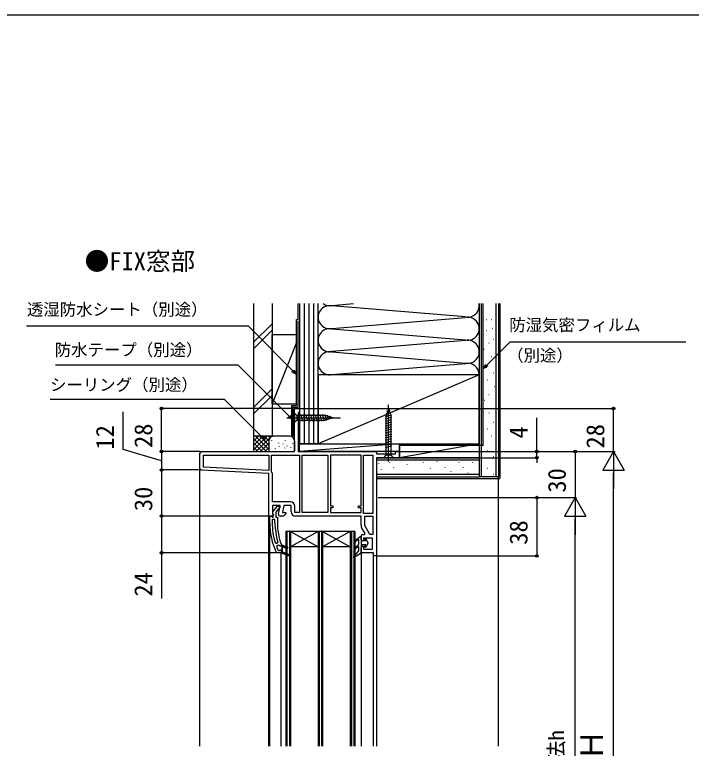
# Model space of a CAD drawing. Units: millimetres, scale not verified. Extents: x -700 to 700, y -1043 to 1036.
# Drawn here: x -89.2 to 351.7, y 519.2 to 997 of the extents above; entities that cross this region are included whole.
import ezdxf
from ezdxf.enums import TextEntityAlignment as Align

# ---------------------------------------------------------------- set-up
doc = ezdxf.new("R2010")
doc.units = ezdxf.units.MM
doc.header["$LTSCALE"] = 6
for name, color, linetype in [('0-1_USER1', 3, 'Continuous'), ('0-2_YKK_11', 7, 'Continuous'), ('0-4_YKK_12', 2, 'Continuous'), ('0-5_YKK_13', 4, 'Continuous'), ('0-7_YKK_D', 6, 'Continuous'), ('0-8_YKK_ZWAK', 7, 'Continuous'), ('0-9_YSS_K', 3, 'Continuous'), ('0-A_YSS_KE', 3, 'Continuous')]:
    doc.layers.add(name, color=color, linetype=linetype)
doc.styles.add('ＭＳ ゴシック', font='')
doc.styles.get('ＭＳ ゴシック').set_extended_font_data('MS Gothic')

msp = doc.modelspace()

# ---------------------------------------------------------------- linework, layer by layer
at = {"layer": '0-2_YKK_11'}
for p, q in [((31.5, 701.445), (31.5, 711.496)), ((135.1, 677.096), (136.5, 677.096)), ((136.5, 655.296), (136.5, 657.496))]:
    msp.add_line(p, q, dxfattribs=at)
for points in [[(32.5, 712.496), (93.1, 712.496), (93.1, 740.496), (96.5, 740.496), (96.5, 738.596), (96, 738.096), (95.5, 737.596), (95.5, 712.496), (146.5, 712.496), (146.5, 710.996), (159, 710.996), (159, 712.496), (161.5, 712.496), (161.5, 708.496), (146.5, 708.496)], [(78.218, 699.131), (78.1, 699.454), (78.1, 710.096), (96.5, 710.096)], [(96.5, 710.096), (96.5, 672.896), (93.4, 672.896), (93.4, 676.796)], [(136.5, 677.096), (136.5, 710.096), (116.5, 710.096), (116.5, 677.096), (117.9, 677.096)], [(146.5, 708.496), (146.5, 644.496), (144.7, 644.496), (144.7, 646.496), (136.5, 646.496), (136.5, 649.796)], [(82.715, 671.67), (83.707, 677.296), (78.9, 677.296), (78.9, 671.94), (79.442, 671.072), (79.123, 670.496), (76.5, 670.496), (76.5, 698.138), (32.448, 700.446)], [(90.5, 679.696), (78.9, 679.696), (78.9, 697.263)], [(78.913, 673.013), (82.025, 676.996), (83.5, 676.996), (83.5, 675.895), (83.025, 675.395), (82.655, 675.204), (80.9, 672.957), (80.9, 669.796), (82, 669.796), (82, 666.128)], [(91, 673.396), (91, 677.296), (86.144, 677.296), (85.368, 672.896), (87.5, 672.896), (87.5, 671.996), (86, 670.496), (83.7, 670.496)], [(117.9, 675.896), (116.5, 675.896), (116.5, 672.896), (136.5, 672.896), (136.5, 675.896), (135.1, 675.896)], [(77, 666.128), (77, 670.496), (78.1, 670.496), (78.596, 670.058), (78.894, 669.796), (79.3, 669.796), (79.3, 671.196), (79.1, 671.596)], [(136.5, 664.469), (136.5, 670.496), (93.9, 670.496)], [(80.4, 666.128), (80.4, 668.196), (78.6, 668.196), (78.6, 666.128)], [(137.5, 658.496), (138.845, 658.496), (139.173, 659.063), (136.889, 663.019)], [(137.5, 650.796), (138, 650.796), (138, 648.896), (144, 648.896), (144, 656.096), (138, 656.096), (138, 654.296), (137.5, 654.296)], [(80.509, 653.251), (80.987, 652.896), (81.824, 652.896), (82.301, 653.543)], [(89.248, 645.467), (85, 647.158), (85, 650.635), (88.452, 649.261), (88.748, 650.004), (85, 651.496), (84.5, 651.496), (84.5, 650.996), (83.91, 650.921), (83.425, 651.296), (83.4, 651.296), (81.865, 651.296), (81.396, 650.621)], [(84.47, 652.113), (84.5, 651.942), (84.5, 651.496), (85, 651.496), (88.748, 650.004), (88.452, 649.261), (85, 650.635), (85, 647.158), (89.248, 645.467)], [(82.295, 648.396), (82.753, 648.096), (83.425, 648.096), (83.91, 648.471), (84.5, 648.396), (84.5, 646.496), (88.952, 644.724), (84.5, 646.496), (81.718, 646.496), (81.264, 646.786)]]:
    msp.add_lwpolyline(points, dxfattribs=at)
for points in [[(76.5, 700.14), (33.9, 702.373), (33.9, 710.096), (76.5, 710.096)], [(114.9, 710.096), (114.9, 672.896), (98.1, 672.896), (98.1, 710.096)], [(138.1, 672.096), (138.1, 710.096), (144.1, 710.096), (144.1, 672.096)], [(144.1, 670.496), (144.1, 658.496), (142.271, 658.496), (138.9, 664.335), (138.9, 670.496)]]:
    msp.add_lwpolyline(points, close=True, dxfattribs=at)
for centre, radius, start, end in [((32.5, 711.496), 1, 90.00001, 179.99999), ((32.5, 701.445), 1, 180, 266.99997), ((76, 697.263), 2.9, 359.99999, 40.11919), ((90.5, 676.796), 2.9, 0.00001, 89.99999), ((117.9, 676.496), 0.6, 269.99999, 90.00001), ((135.1, 676.496), 0.6, 89.99999, 270.00001), ((79.7, 672.396), 1, 141.91328, 233.13011), ((83.7, 671.496), 1, 170.00002, 270), ((93.9, 673.396), 2.9, 180.00001, 269.99999), ((123, 666.128), 46, 180.00001, 204.86598), ((123, 666.128), 44.4, 179.99999, 196.86019), ((123, 666.128), 42.6, 179.99999, 197.18277), ((123, 666.128), 41, 179.99999, 199.98888), ((139.4, 664.469), 2.9, 179.99998, 209.99999), ((137.5, 657.496), 1, 90.00001, 179.99999), ((137.5, 655.296), 1, 180.00001, 269.99999), ((123, 666.128), 44.4, 200.44221, 203.53922), ((137.5, 649.796), 1, 90.00001, 179.99999), ((89.1, 645.096), 0.4, 248.30059, 68.30061), ((89.1, 645.096), 0.4, 248.30059, 68.30061)]:
    msp.add_arc(centre, radius, start, end, dxfattribs=at)
at = {"layer": '0-4_YKK_12'}
for p, q in [((31.495, 520.745), (31.504, 701.36)), ((76.493, 520.745), (76.5, 670.996)), ((76.995, 520.745), (76.995, 670.496)), ((87.498, 660.495), (87.498, 520.745)), ((132.498, 660.495), (87.498, 660.495)), ((88.198, 660.495), (88.198, 520.745)), ((89.798, 660.495), (89.798, 520.745)), ((90.498, 660.495), (90.498, 520.745)), ((108.498, 660.495), (90.498, 650.495)), ((90.498, 660.495), (108.498, 650.495)), ((108.498, 660.495), (108.498, 520.745)), ((109.198, 660.495), (109.198, 520.745)), ((110.798, 660.495), (110.798, 520.745)), ((111.498, 660.495), (111.498, 520.745)), ((129.498, 660.495), (111.498, 650.495)), ((111.498, 660.495), (129.498, 650.495)), ((129.498, 660.495), (129.498, 520.745)), ((130.198, 660.495), (130.198, 520.745)), ((131.798, 660.495), (131.798, 520.745)), ((132.498, 660.495), (132.498, 520.745)), ((108.498, 650.495), (90.498, 650.495)), ((129.498, 650.495), (111.498, 650.495)), ((84.5, 520.745), (84.5, 646.496)), ((136.5, 646.996), (136.5, 520.745)), ((144.7, 520.745), (144.7, 644.996)), ((146.5, 644.996), (146.5, 520.745))]:
    msp.add_line(p, q, dxfattribs=at)
at = {"layer": '0-5_YKK_13'}
for p, q in [((154.5, 705.996), (154.499, 742.996)), ((93.1, 737.59), (93.1, 731.39)), ((93.1, 737.59), (94.65, 736.04)), ((113.184, 736.04), (94.65, 736.04)), ((94.65, 736.04), (94.65, 732.94)), ((97.076, 732.39), (95.951, 736.59)), ((98.629, 732.39), (97.504, 736.59)), ((100.182, 732.39), (99.057, 736.59)), ((101.735, 732.39), (100.61, 736.59)), ((103.288, 732.39), (102.163, 736.59)), ((104.841, 732.39), (103.716, 736.59)), ((106.394, 732.39), (105.269, 736.59)), ((107.947, 732.39), (106.821, 736.59)), ((109.5, 732.39), (108.374, 736.59)), ((111.053, 732.39), (109.927, 736.59)), ((112.606, 732.39), (111.48, 736.59)), ((114.089, 732.648), (113.033, 736.59)), ((118.1, 734.49), (113.184, 736.04)), ((115.521, 733.1), (114.708, 736.136)), ((152.4, 735.429), (156.341, 736.485)), ((152.853, 737.104), (155.889, 737.917)), ((154.5, 740.496), (152.95, 735.58)), ((153.388, 738.8), (155.438, 739.349)), ((154.5, 740.496), (156.05, 735.58)), ((154.5, 740.496), (156.05, 735.58)), ((88.1, 734.49), (123.1, 734.49)), ((93.1, 731.39), (94.65, 732.94)), ((94.65, 732.94), (113.184, 732.94)), ((118.1, 734.49), (113.184, 732.94)), ((116.953, 733.551), (116.404, 735.601)), ((152.4, 733.876), (156.6, 735.002)), ((152.4, 732.323), (156.6, 733.449)), ((152.4, 730.77), (156.6, 731.896)), ((152.95, 710.046), (152.95, 735.58)), ((156.05, 710.046), (156.05, 735.58)), ((152.4, 729.217), (156.6, 730.343)), ((152.4, 727.665), (156.6, 728.79)), ((152.4, 726.112), (156.6, 727.237)), ((152.4, 724.559), (156.6, 725.684)), ((152.4, 723.006), (156.6, 724.131)), ((152.4, 721.453), (156.6, 722.578)), ((152.4, 719.9), (156.6, 721.025)), ((152.4, 718.347), (156.6, 719.472)), ((152.4, 716.794), (156.6, 717.92)), ((152.4, 715.241), (156.6, 716.367)), ((151.4, 708.496), (152.95, 710.046)), ((132.654, 654.611), (136.016, 657.233)), ((134.677, 655.169), (133.145, 653.98)), ((135, 653.718), (135, 655.011)), ((136.5, 656.996), (136.5, 646.296)), ((139, 655.364), (139, 655.596)), ((139.555, 654.296), (139.054, 655.164)), ((139.8, 655.471), (139.8, 655.596)), ((141.2, 653.046), (139.8, 655.471)), ((134.936, 652.037), (132.628, 649.889)), ((134.664, 650.691), (133.172, 649.303)), ((135, 652.183), (135, 653.318)), ((135, 647.97), (135, 650.544)), ((139.555, 654.296), (136.5, 654.296)), ((139.555, 651.796), (136.5, 651.796)), ((139, 650.496), (139, 650.728)), ((139.555, 651.796), (139.054, 650.928)), ((141.2, 653.046), (139.8, 650.621)), ((139.8, 650.496), (139.8, 650.621)), ((134.952, 647.84), (131.572, 643.891)), ((136.5, 646.296), (131.96, 643.442))]:
    msp.add_line(p, q, dxfattribs=at)
msp.add_lwpolyline([(151.4, 708.496), (157.6, 708.496), (156.05, 710.046), (152.95, 710.046)], dxfattribs=at)
for centre, radius, start, end in [((132.9, 654.296), 0.4, 127.94551, 307.81232), ((134.8, 655.011), 0.2, 0, 127.81232), ((136.2, 656.996), 0.3, 0, 127.94551), ((139.4, 655.596), 0.4, 0, 180), ((139.4, 655.364), 0.4, 180, 210), ((132.9, 649.596), 0.4, 132.9326, 312.9326), ((134.8, 650.544), 0.2, 0, 132.9326), ((135, 653.518), 0.2, 90, 270), ((134.8, 652.183), 0.2, 312.9326, 0), ((139.4, 650.728), 0.4, 150, 180), ((139.4, 650.496), 0.4, 180, 0), ((134.8, 647.97), 0.2, 319.43895, 0), ((131.8, 643.696), 0.3, 139.43895, 302.15282)]:
    msp.add_arc(centre, radius, start, end, dxfattribs=at)
at = {"layer": '0-7_YKK_D'}
for p, q in [((92.6, 740.496), (5.5, 740.496)), ((6.5, 712.496), (6.5, 740.496)), ((95.8, 740.496), (302, 740.496)), ((301, 712.496), (301, 740.496)), ((251, 712.496), (251, 734.387)), ((28.5, 712.496), (5.5, 712.496)), ((31.5, 712.496), (5.5, 712.496)), ((6.5, 712.496), (6.5, 700.496)), ((161.25, 712.496), (302, 712.496)), ((161.25, 712.496), (302, 712.496)), ((162.5, 712.496), (277, 712.496)), ((163.5, 712.496), (252, 712.496)), ((251, 708.496), (251, 712.496)), ((276, 712.496), (276, 682.496)), ((301, 712.496), (294, 700.372)), ((301, 712.496), (308, 700.372)), ((301, 712.496), (301, 688.247)), ((162, 708.496), (252, 708.496)), ((251, 708.496), (251, 705.096)), ((30.5, 700.496), (5.5, 700.496)), ((29.5, 700.496), (5.5, 700.496)), ((6.5, 700.496), (6.5, 670.496)), ((294, 700.372), (308, 700.372)), ((301, 346.496), (301, 698.496)), ((147.6, 682.496), (277, 682.496)), ((147.6, 682.496), (252, 682.496)), ((147.6, 682.496), (277, 682.496)), ((251, 682.496), (251, 644.496)), ((276, 682.496), (269, 670.372)), ((276, 682.496), (283, 670.372)), ((276, 682.496), (276, 658.247)), ((76, 670.496), (5.5, 670.496)), ((76, 670.496), (5.5, 670.496)), ((269, 670.372), (283, 670.372)), ((276, 346.496), (276, 668.496)), ((80.718, 646.496), (5.5, 646.496)), ((147, 644.496), (252, 644.496))]:
    msp.add_line(p, q, dxfattribs=at)
for points in [[(94.5, 762.743), (92.096, 765.148), (63.142, 794.101), (-81.399, 794.101)], [(216, 766.28), (218.404, 768.685), (233.772, 784.053), (348.124, 784.053)], [(219.048, 768.04), (216, 766.28), (217.76, 769.329)], [(92.1, 733.179), (89.696, 735.583), (56.487, 768.792), (-62.579, 768.792)], [(92.74, 765.792), (94.5, 762.743), (91.452, 764.503)], [(74.032, 719.915), (71.627, 722.319), (47.59, 746.357), (-66.001, 746.357)], [(6.5, 706.496), (-18.5, 713.742), (-18.5, 738.379)], [(90.34, 736.227), (92.1, 733.179), (89.052, 734.939)], [(72.272, 722.964), (74.032, 719.915), (70.983, 721.675)], [(6.5, 670.496), (6.5, 646.496), (6.5, 616.732)]]:
    msp.add_lwpolyline(points, dxfattribs=at)
for centre in [(6.5, 740.496), (301, 740.496), (6.5, 712.496), (6.5, 712.496), (251, 712.496), (276, 712.496), (251, 708.496), (6.5, 700.496), (6.5, 700.496), (251, 682.496), (6.5, 670.496), (6.5, 670.496), (6.5, 646.496), (251, 644.496)]:
    msp.add_circle(centre, 0.85, dxfattribs=at)
at = {"layer": '0-8_YKK_ZWAK'}
msp.add_line((-700, 997), (700, 997), dxfattribs=at)
at = {"layer": '0-9_YSS_K'}
for p, q in [((96.5, 808.819), (96.5, 717.496)), ((99.5, 808.819), (99.5, 717.496)), ((102.5, 808.819), (102.5, 717.496)), ((105.5, 808.819), (105.5, 717.496)), ((108.5, 762.496), (108.5, 808.819)), ((108.5, 717.496), (108.5, 808.819)), ((117.532, 807.654), (131.627, 808.819)), ((213.5, 808.819), (213.5, 762.496)), ((215, 695.996), (215, 808.819)), ((224.5, 695.996), (224.5, 808.819)), ((227, 808.819), (227, 694.996)), ((204.468, 800.154), (117.532, 807.338)), ((217.281, 805.64), (217.481, 805.64)), ((117.532, 792.654), (204.468, 799.838)), ((218.082, 798.437), (218.282, 798.437)), ((221.283, 798.437), (221.483, 798.437)), ((66.5, 783.707), (78.5, 795.707)), ((66.5, 779.465), (78.5, 791.465)), ((94.5, 788.496), (78.5, 788.496)), ((78.5, 743.496), (78.5, 788.496)), ((96.5, 788.496), (96.5, 743.496)), ((117.532, 792.338), (204.468, 785.154)), ((218.082, 791.235), (218.282, 791.235)), ((222.083, 792.835), (222.283, 792.835)), ((204.468, 784.838), (117.532, 777.654)), ((222.884, 785.632), (223.084, 785.632)), ((94.5, 783.496), (78.5, 743.496)), ((216.481, 779.23), (216.681, 779.23)), ((219.682, 783.231), (219.882, 783.231)), ((117.532, 777.338), (204.468, 770.154)), ((221.283, 774.428), (221.483, 774.428)), ((117.532, 762.654), (204.468, 769.838)), ((218.223, 767.497), (218.423, 767.497)), ((213.5, 762.496), (108.5, 717.496)), ((222.699, 763.767), (222.899, 763.767)), ((218.969, 759.291), (219.169, 759.291)), ((78.5, 753.281), (66.5, 741.281)), ((223.445, 754.815), (223.645, 754.815)), ((66.5, 737.038), (78.5, 749.038)), ((216.731, 745.864), (216.931, 745.864)), ((219.715, 749.593), (219.915, 749.593)), ((78.5, 743.496), (94.5, 743.496)), ((222.699, 740.642), (222.899, 740.642)), ((219.715, 737.658), (219.915, 737.658)), ((215.985, 734.674), (216.185, 734.674)), ((222.699, 731.69), (222.899, 731.69)), ((218.969, 727.214), (219.169, 727.214)), ((66.5, 722.496), (66.5, 712.496)), ((79.5, 722.496), (66.5, 722.496)), ((66.5, 713.638), (75.358, 722.496)), ((66.5, 716.467), (72.529, 722.496)), ((66.5, 719.295), (69.701, 722.496)), ((66.5, 722.123), (66.873, 722.496)), ((67.814, 722.496), (76.5, 713.81)), ((68.186, 712.496), (78.186, 722.496)), ((70.642, 722.496), (76.5, 716.638)), ((73.471, 722.496), (76.5, 719.467)), ((76.299, 722.496), (77.281, 721.514)), ((79.127, 722.496), (79.148, 722.475)), ((90.1, 722.496), (79.5, 722.496)), ((221.207, 722.738), (221.407, 722.738)), ((66.5, 720.981), (74.985, 712.496)), ((66.5, 718.153), (72.157, 712.496)), ((71.015, 712.496), (76.5, 717.981)), ((76.5, 719.496), (76.5, 712.496)), ((78.328, 719.691), (78.328, 719.891)), ((82.667, 720.692), (82.667, 720.892)), ((83.001, 718.022), (83.001, 718.222)), ((85.794, 717.419), (85.794, 717.619)), ((87.341, 719.691), (87.341, 719.891)), ((91.182, 720.692), (91.182, 720.892)), ((92.014, 717.688), (92.014, 717.888)), ((93.1, 719.496), (93.1, 712.996)), ((161.5, 717.496), (96.5, 712.496)), ((108.5, 717.496), (96.5, 717.496)), ((213.5, 717.496), (161.5, 708.496)), ((215.985, 718.262), (216.185, 718.262)), ((66.5, 715.324), (69.328, 712.496)), ((73.843, 712.496), (76.518, 715.171)), ((78.995, 716.353), (78.995, 716.553)), ((80.826, 714.497), (80.826, 714.697)), ((83.335, 715.685), (83.335, 715.885)), ((86.755, 714.712), (86.755, 714.912)), ((88.342, 716.019), (88.342, 716.219)), ((90.849, 715.016), (90.849, 715.216)), ((218.969, 713.04), (219.169, 713.04)), ((222.699, 709.31), (222.899, 709.31)), ((213.5, 706.996), (146.5, 706.996)), ((148.161, 704.579), (148.161, 704.779)), ((155.364, 705.38), (155.364, 705.58)), ((157.765, 702.178), (157.765, 702.378)), ((166.568, 703.779), (166.568, 703.979)), ((177.229, 705.195), (177.229, 705.395)), ((186.181, 705.941), (186.181, 706.141)), ((191.403, 702.211), (191.403, 702.411)), ((200.354, 705.195), (200.354, 705.395)), ((203.338, 702.211), (203.338, 702.411)), ((209.306, 705.195), (209.306, 705.395)), ((215.985, 706.326), (216.185, 706.326)), ((149.761, 700.578), (149.761, 700.778)), ((161.766, 698.977), (161.766, 699.177)), ((173.499, 700.719), (173.499, 700.919)), ((181.705, 701.465), (181.705, 701.665)), ((195.132, 699.227), (195.132, 699.427)), ((206.322, 698.481), (206.322, 698.681)), ((218.969, 701.605), (219.169, 701.605)), ((222.699, 697.875), (222.899, 697.875)), ((213.5, 697.496), (146.5, 697.496)), ((146.5, 694.996), (227, 694.996)), ((226, 520.745), (226, 695.996))]:
    msp.add_line(p, q, dxfattribs=at)
for points in [[(161.5, 712.496), (96.5, 712.496), (96.5, 717.496), (161.5, 717.496)], [(161.5, 717.496), (213.5, 717.496), (213.5, 708.496), (161.5, 708.496)]]:
    msp.add_lwpolyline(points, close=True, dxfattribs=at)
for centre, radius, start, end in [((116, 799.996), 7.5, 78.21649, 281.78353), ((116, 814.996), 7.5, 235.4491, 281.78353), ((206, 807.496), 7.5, 258.21646, 10.15881), ((206, 792.496), 7.5, 258.21646, 101.78354), ((116, 784.996), 7.5, 78.21649, 281.78353), ((206, 777.496), 7.5, 258.21646, 101.78354), ((116, 769.996), 7.5, 78.21649, 281.78353), ((206, 762.496), 7.5, 0, 101.78354), ((79.5, 719.496), 3, 90, 180), ((90.1, 719.496), 3, 0, 90)]:
    msp.add_arc(centre, radius, start, end, dxfattribs=at)
at = {"layer": '0-A_YSS_KE'}
for p, q in [((66.5, 808.819), (66.5, 722.496)), ((78.5, 808.819), (78.5, 722.496)), ((213.5, 808.819), (213.5, 695.996)), ((216, 716.496), (216, 808.819)), ((91.1, 742.496), (91.1, 722.496)), ((92.1, 741.496), (92.1, 722.496)), ((78.5, 722.496), (66.5, 722.496)), ((216, 716.496), (161.5, 716.496)), ((146.5, 695.996), (213.5, 695.996))]:
    msp.add_line(p, q, dxfattribs=at)
for points in [[(91.1, 742.496), (94.5, 742.496), (94.5, 798.496), (95.5, 798.496), (95.5, 808.819)], [(226, 808.819), (226, 695.996), (213.5, 695.996)], [(92.1, 741.496), (95.5, 741.496), (95.5, 797.496)], [(146.5, 708.496), (213.5, 708.496), (213.5, 695.996)]]:
    msp.add_lwpolyline(points, dxfattribs=at)
msp.add_lwpolyline([(108.5, 762.496), (108.5, 717.496), (213.5, 717.496), (213.5, 762.496)], close=True, dxfattribs=at)

# ---------------------------------------------------------------- texts
at = {"layer": '0-1_USER1', "style": 'ＭＳ ゴシック'}
msp.add_text('\u3000●FIX窓部', height=11.73, dxfattribs=at).set_placement((-59.575, 827.091), align=Align.BOTTOM_LEFT)
at = {"layer": '0-7_YKK_D', "style": 'ＭＳ ゴシック'}
for s, p in [('透湿防水シート（別途）', (-81.231, 798.733)), ('防湿気密フィルム', (233.059, 788.673)), ('防水テープ（別途）', (-63.116, 772.465)), ('（別途）', (231.722, 768.834)), ('シーリング（別途）', (-66.159, 749.743))]:
    msp.add_text(s, height=7.845, dxfattribs=at).set_placement(p, align=Align.BOTTOM_LEFT)
for s, height, p in [('12', 11.73, (-21, 713.788)), ('28', 11.73, (4, 714.814)), ('4', 11.73, (248.5, 720.978)), ('28', 11.73, (298.5, 714.456)), ('30', 11.73, (273.5, 685.721)), ('30', 11.73, (4, 673.678)), ('38', 11.73, (248.5, 651.814)), ('24', 11.73, (4, 618.05)), ('内法基準寸法h', 9.971, (271.645, 442.664)), ('Ｈ', 14.66, (298.5, 511.36))]:
    msp.add_text(s, height=height, rotation=90, dxfattribs=at).set_placement(p, align=Align.BOTTOM_LEFT)

doc.saveas('drawing.dxf')
